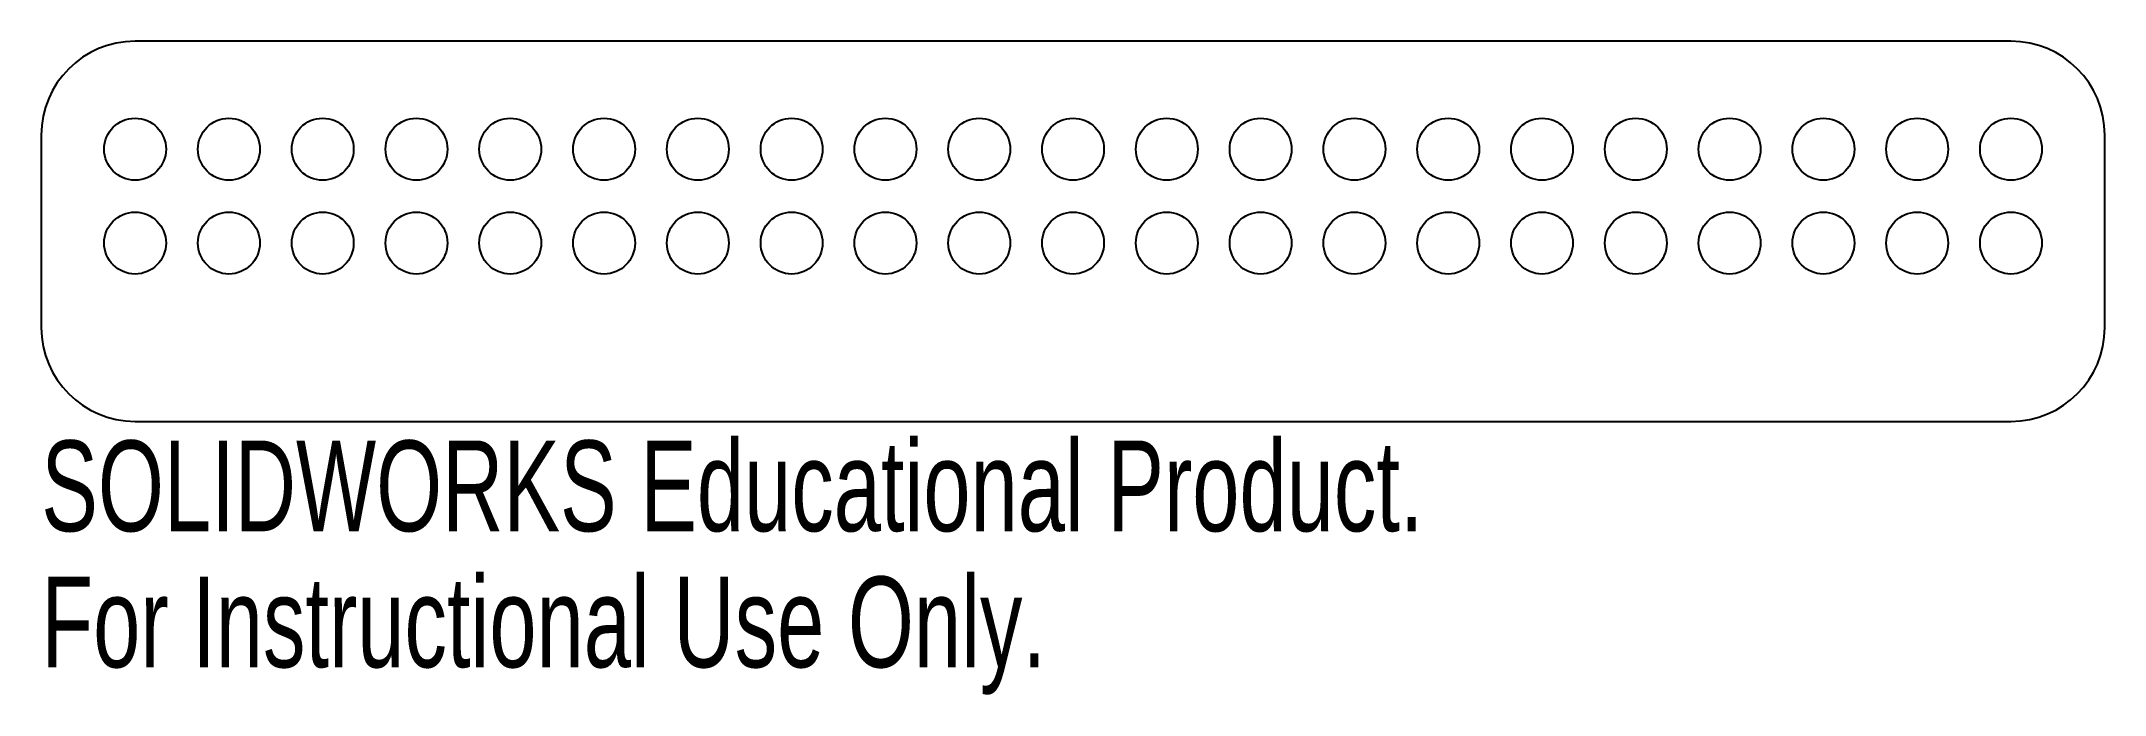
# Model space of a CAD drawing. Header units: millimetres. Extents: x -62 to 48, y 0 to 35.
import ezdxf

# ---------------------------------------------------------------- set-up
doc = ezdxf.new("R2010")
doc.units = ezdxf.units.MM
doc.styles.add('SLDTEXTSTYLE0', font='TXT', dxfattribs={"width": 0.7})

msp = doc.modelspace()

# ---------------------------------------------------------------- linework, layer by layer
at = {"color": 7, "linetype": 'Continuous', "lineweight": 25}
for p, q in [((42.57, 34.64), (-57.43, 34.64)), ((-62.43, 29.64), (-62.43, 19.39)), ((47.57, 19.39), (47.57, 29.64)), ((-57.43, 14.39), (42.57, 14.39))]:
    msp.add_line(p, q, dxfattribs=at)
for centre in [(-57.43, 28.89), (-52.43, 28.89), (-47.43, 28.89), (-42.43, 28.89), (-37.43, 28.89), (-32.43, 28.89), (-27.43, 28.89), (-22.43, 28.89), (-17.43, 28.89), (-12.43, 28.89), (-7.43, 28.89), (-2.43, 28.89), (2.57, 28.89), (7.57, 28.89), (12.57, 28.89), (17.57, 28.89), (22.57, 28.89), (27.57, 28.89), (32.57, 28.89), (37.57, 28.89), (42.57, 28.89), (-57.43, 23.89), (-52.43, 23.89), (-47.43, 23.89), (-42.43, 23.89), (-37.43, 23.89), (-32.43, 23.89), (-27.43, 23.89), (-22.43, 23.89), (-17.43, 23.89), (-12.43, 23.89), (-7.43, 23.89), (-2.43, 23.89), (2.57, 23.89), (7.57, 23.89), (12.57, 23.89), (17.57, 23.89), (22.57, 23.89), (27.57, 23.89), (32.57, 23.89), (37.57, 23.89), (42.57, 23.89)]:
    msp.add_circle(centre, 1.65, dxfattribs=at)
for centre, start, end in [((-57.43, 29.64), 90, 180), ((42.57, 29.64), 0, 90), ((-57.43, 19.39), 180, 270), ((42.57, 19.39), 270, 0)]:
    msp.add_arc(centre, 5, start, end, dxfattribs=at)

# ---------------------------------------------------------------- texts
at = {"color": 7, "linetype": 'Continuous', "char_height": 4.8336, "attachment_point": 1, "style": 'SLDTEXTSTYLE0'}
for s, insert in [('SOLIDWORKS Educational Product.', (-62.43, 13.37)), ('For Instructional Use Only.', (-62.43, 6.12))]:
    msp.add_mtext(s, dxfattribs=dict(at, insert=insert))

doc.saveas('drawing.dxf')
